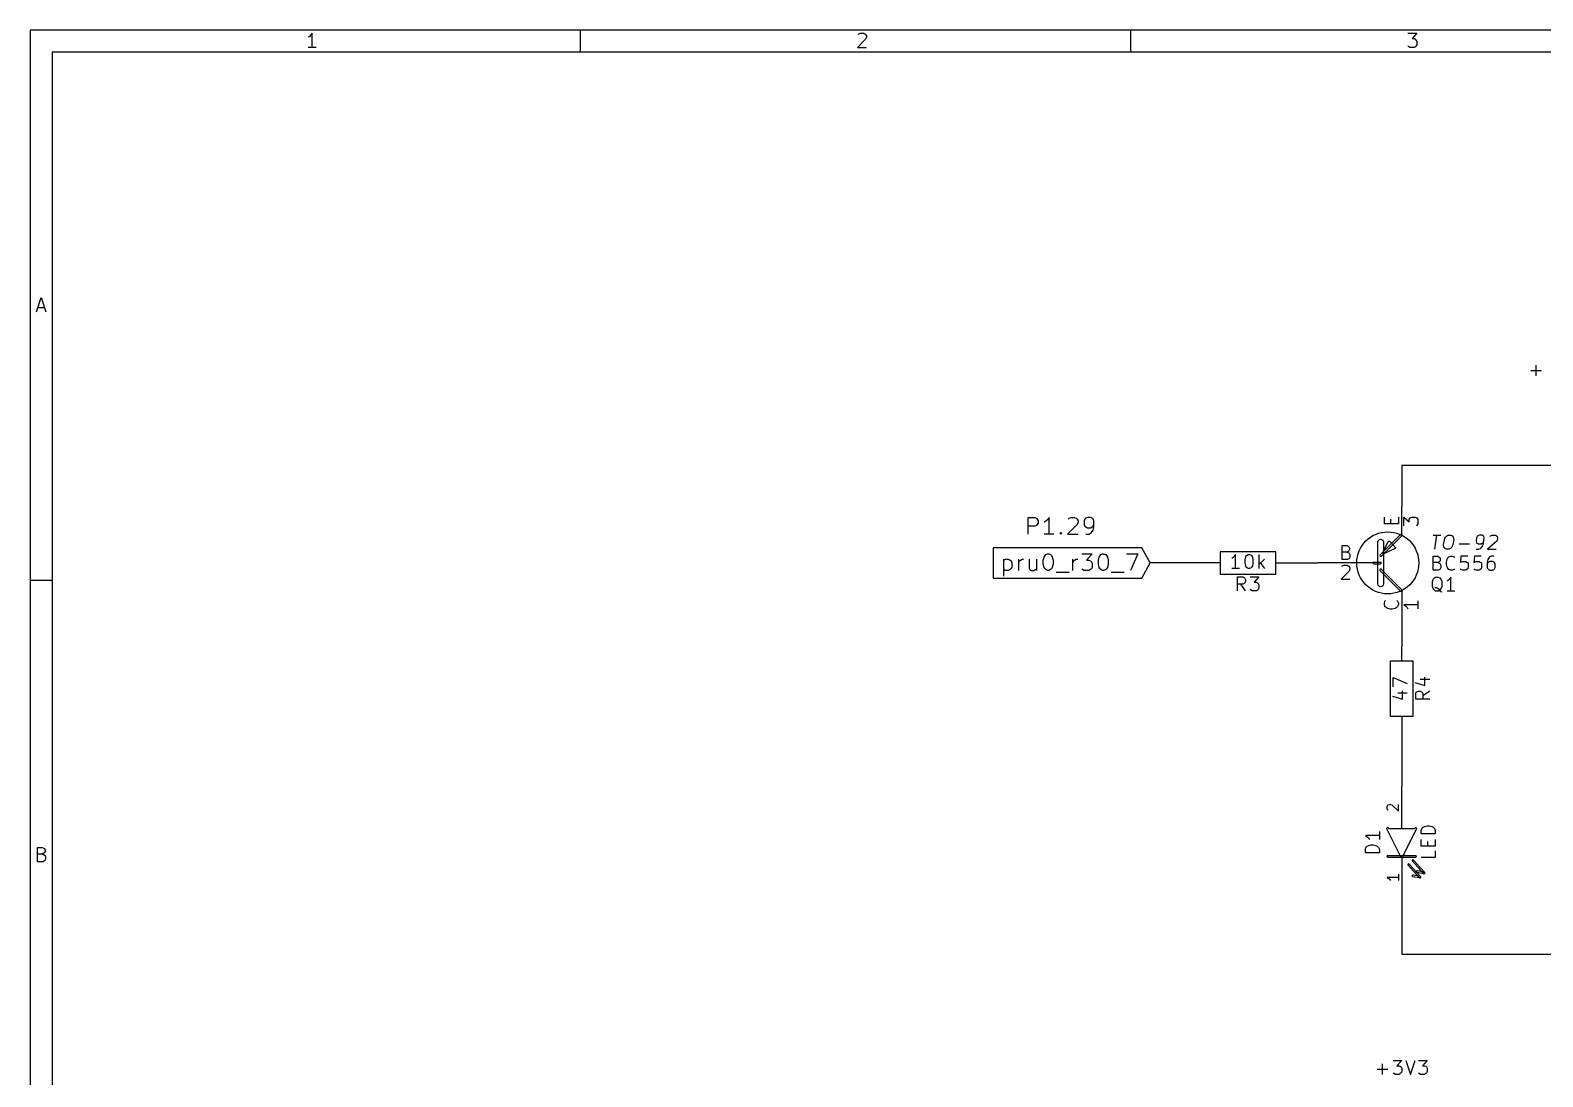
# Model space of a CAD drawing. Extents: x 10 to 287, y -200 to -10.
# Drawn here: x 10 to 147.4, y -105.1 to -10 of the extents above; entities that cross this region are included whole.
import ezdxf

# ---------------------------------------------------------------- set-up
doc = ezdxf.new("R2010")
doc.units = 0
doc.header["$MEASUREMENT"] = 0

msp = doc.modelspace()

# ---------------------------------------------------------------- linework, layer by layer
at = {"layer": 'Blue 3'}
for p, q in [((100.686, -55.8038), (100.686, -54.2798)), ((100.686, -54.2798), (101.27, -54.2798)), ((101.27, -54.2798), (101.422, -54.356)), ((101.422, -54.356), (101.498, -54.4322)), ((101.498, -54.9402), (101.422, -55.0164)), ((101.498, -54.4322), (101.575, -54.5846)), ((101.575, -54.7878), (101.498, -54.9402)), ((101.575, -54.5846), (101.575, -54.7878)), ((102.286, -54.6354), (102.133, -54.7116)), ((102.438, -54.5084), (102.286, -54.6354)), ((102.591, -54.2798), (102.438, -54.5084)), ((102.591, -55.8038), (102.591, -54.2798)), ((105.131, -54.9402), (104.267, -55.8038)), ((104.318, -54.4322), (104.394, -54.356)), ((104.394, -54.356), (104.546, -54.2798)), ((104.546, -54.2798), (104.902, -54.2798)), ((104.902, -54.2798), (105.054, -54.356)), ((105.054, -54.356), (105.131, -54.4322)), ((105.131, -54.4322), (105.207, -54.5846)), ((105.207, -54.7116), (105.131, -54.9402)), ((105.207, -54.5846), (105.207, -54.7116)), ((105.842, -54.4322), (105.766, -54.5846)), ((105.766, -54.5846), (105.766, -54.9402)), ((105.766, -54.9402), (105.842, -55.0926)), ((105.918, -54.356), (105.842, -54.4322)), ((106.07, -54.2798), (105.918, -54.356)), ((106.35, -54.2798), (106.07, -54.2798)), ((106.502, -54.356), (106.35, -54.2798)), ((106.578, -54.4322), (106.502, -54.356)), ((106.655, -54.5846), (106.578, -54.4322)), ((106.578, -55.0926), (106.655, -54.9402)), ((106.655, -55.1434), (106.655, -54.5846)), ((101.27, -55.0926), (100.686, -55.0926)), ((101.422, -55.0164), (101.27, -55.0926)), ((103.022, -55.8038), (102.133, -55.8038)), ((103.581, -55.7276), (103.657, -55.6514)), ((103.657, -55.8038), (103.581, -55.7276)), ((103.657, -55.6514), (103.734, -55.7276)), ((103.657, -55.6514), (103.657, -55.8038)), ((103.734, -55.7276), (103.657, -55.8038)), ((104.267, -55.8038), (105.207, -55.8038)), ((105.842, -55.0926), (105.918, -55.1434)), ((105.918, -55.1434), (106.07, -55.2196)), ((105.918, -55.8038), (106.223, -55.8038)), ((106.07, -55.2196), (106.35, -55.2196)), ((106.223, -55.8038), (106.35, -55.7276)), ((106.35, -55.2196), (106.502, -55.1434)), ((106.35, -55.7276), (106.426, -55.6514)), ((106.426, -55.6514), (106.578, -55.4482)), ((106.502, -55.1434), (106.578, -55.0926)), ((106.578, -55.4482), (106.655, -55.1434))]:
    msp.add_line(p, q, dxfattribs=at)
at = {"layer": 'Cyan 2'}
for p, q in [((146.355, -40.9194), (147.32, -40.9194)), ((146.837, -41.402), (146.837, -40.4368)), ((133.045, -54.864), (133.045, -54.2544)), ((134.315, -54.864), (133.045, -54.864)), ((133.629, -54.864), (133.629, -54.4322)), ((134.315, -54.2544), (134.315, -54.864)), ((119.532, -57.658), (119.405, -57.8358)), ((119.532, -58.928), (119.532, -57.658)), ((120.498, -57.7596), (120.574, -57.7088)), ((120.574, -57.7088), (120.675, -57.658)), ((120.675, -57.658), (120.802, -57.658)), ((120.802, -57.658), (120.929, -57.7088)), ((120.929, -57.7088), (120.98, -57.7596)), ((121.666, -58.928), (121.666, -57.658)), ((129.21, -58.1152), (129.21, -56.8452)), ((129.21, -56.8452), (129.642, -56.8452)), ((129.642, -57.4294), (129.21, -57.4294)), ((129.642, -56.8452), (129.743, -56.896)), ((129.743, -57.3786), (129.642, -57.4294)), ((129.642, -57.4294), (129.819, -57.5056)), ((129.743, -56.896), (129.819, -56.9468)), ((129.819, -57.3278), (129.743, -57.3786)), ((129.819, -56.9468), (129.87, -57.0738)), ((129.87, -57.2008), (129.819, -57.3278)), ((129.819, -57.5056), (129.87, -57.5564)), ((129.87, -57.0738), (129.87, -57.2008)), ((129.87, -57.5564), (129.921, -57.6834)), ((129.921, -57.6834), (129.921, -57.8612)), ((119.278, -57.9628), (119.177, -58.0136)), ((119.888, -58.928), (119.177, -58.928)), ((119.405, -57.8358), (119.278, -57.9628)), ((120.396, -58.1406), (120.447, -57.8866)), ((120.396, -58.4454), (120.396, -58.1406)), ((120.447, -58.674), (120.396, -58.4454)), ((120.447, -57.8866), (120.498, -57.7596)), ((120.498, -58.801), (120.447, -58.674)), ((120.574, -58.8518), (120.498, -58.801)), ((120.675, -58.928), (120.574, -58.8518)), ((120.802, -58.928), (120.675, -58.928)), ((120.929, -58.8518), (120.802, -58.928)), ((120.98, -58.801), (120.929, -58.8518)), ((120.98, -57.7596), (121.056, -57.8866)), ((121.056, -58.674), (120.98, -58.801)), ((121.056, -57.8866), (121.107, -58.1406)), ((121.107, -58.4454), (121.056, -58.674)), ((121.107, -58.1406), (121.107, -58.4454)), ((122.149, -58.0644), (121.666, -58.547)), ((121.793, -58.4454), (122.149, -58.928)), ((129.692, -58.1152), (129.21, -58.1152)), ((129.819, -58.039), (129.692, -58.1152)), ((129.87, -57.9882), (129.819, -58.039)), ((129.921, -57.8612), (129.87, -57.9882)), ((137.465, -59.0804), (137.465, -57.8104)), ((137.465, -57.8104), (137.897, -57.8104)), ((137.897, -58.3946), (137.465, -58.3946)), ((137.947, -59.0804), (137.465, -59.0804)), ((137.897, -57.8104), (137.998, -57.8612)), ((137.998, -58.3438), (137.897, -58.3946)), ((137.897, -58.3946), (138.074, -58.4708)), ((138.074, -59.0042), (137.947, -59.0804)), ((137.998, -57.8612), (138.074, -57.912)), ((138.074, -58.293), (137.998, -58.3438)), ((138.074, -57.912), (138.125, -58.039)), ((138.125, -58.166), (138.074, -58.293)), ((138.074, -58.4708), (138.125, -58.5216)), ((138.125, -58.9534), (138.074, -59.0042)), ((138.125, -58.039), (138.125, -58.166)), ((138.125, -58.5216), (138.176, -58.6486)), ((138.176, -58.8264), (138.125, -58.9534)), ((138.176, -58.6486), (138.176, -58.8264)), ((138.684, -58.3438), (138.735, -58.1152)), ((138.684, -58.5216), (138.684, -58.3438)), ((138.735, -58.7756), (138.684, -58.5216)), ((138.735, -58.1152), (138.786, -57.9882)), ((138.786, -58.8772), (138.735, -58.7756)), ((138.786, -57.9882), (138.913, -57.8612)), ((138.913, -59.0042), (138.786, -58.8772)), ((138.913, -57.8612), (139.09, -57.8104)), ((139.09, -59.0804), (138.913, -59.0042)), ((139.09, -57.8104), (139.217, -57.8104)), ((139.217, -59.0804), (139.09, -59.0804)), ((139.217, -57.8104), (139.395, -57.8612)), ((139.395, -59.0042), (139.217, -59.0804)), ((139.395, -57.8612), (139.446, -57.912)), ((139.446, -58.9534), (139.395, -59.0042)), ((140.005, -57.8104), (139.954, -58.3946)), ((139.954, -58.3946), (140.005, -58.3438)), ((140.005, -59.0042), (139.954, -58.9534)), ((140.614, -57.8104), (140.005, -57.8104)), ((140.005, -58.3438), (140.132, -58.293)), ((140.132, -59.0804), (140.005, -59.0042)), ((140.132, -58.293), (140.437, -58.293)), ((140.437, -59.0804), (140.132, -59.0804)), ((140.437, -58.293), (140.538, -58.3438)), ((140.538, -59.0042), (140.437, -59.0804)), ((140.538, -58.3438), (140.614, -58.3946)), ((140.614, -58.9534), (140.538, -59.0042)), ((140.614, -58.3946), (140.665, -58.5216)), ((140.665, -58.8264), (140.614, -58.9534)), ((140.665, -58.5216), (140.665, -58.8264)), ((141.224, -57.8104), (141.173, -58.3946)), ((141.173, -58.3946), (141.224, -58.3438)), ((141.224, -59.0042), (141.173, -58.9534)), ((141.834, -57.8104), (141.224, -57.8104)), ((141.224, -58.3438), (141.351, -58.293)), ((141.351, -59.0804), (141.224, -59.0042)), ((141.351, -58.293), (141.656, -58.293)), ((141.656, -59.0804), (141.351, -59.0804)), ((141.656, -58.293), (141.757, -58.3438)), ((141.757, -59.0042), (141.656, -59.0804)), ((141.757, -58.3438), (141.834, -58.3946)), ((141.834, -58.9534), (141.757, -59.0042)), ((141.834, -58.3946), (141.884, -58.5216)), ((141.884, -58.8264), (141.834, -58.9534)), ((141.884, -58.5216), (141.884, -58.8264)), ((142.443, -58.1152), (142.392, -58.3438)), ((142.392, -58.3438), (142.392, -58.8264)), ((142.443, -58.3946), (142.392, -58.5216)), ((142.392, -58.8264), (142.443, -58.9534)), ((142.57, -57.912), (142.443, -58.1152)), ((142.494, -58.3438), (142.443, -58.3946)), ((142.443, -58.9534), (142.494, -59.0042)), ((142.621, -58.293), (142.494, -58.3438)), ((142.494, -59.0042), (142.621, -59.0804)), ((142.621, -57.8612), (142.57, -57.912)), ((142.748, -57.8104), (142.621, -57.8612)), ((142.875, -58.293), (142.621, -58.293)), ((142.621, -59.0804), (142.875, -59.0804)), ((142.977, -57.8104), (142.748, -57.8104)), ((142.977, -58.3438), (142.875, -58.293)), ((142.875, -59.0804), (142.977, -59.0042)), ((143.053, -58.3946), (142.977, -58.3438)), ((142.977, -59.0042), (143.053, -58.9534)), ((143.104, -58.5216), (143.053, -58.3946)), ((143.053, -58.9534), (143.104, -58.8264)), ((143.104, -58.8264), (143.104, -58.5216)), ((119.71, -60.96), (119.71, -59.69)), ((119.71, -59.69), (120.193, -59.69)), ((120.193, -60.3504), (119.71, -60.3504)), ((120.421, -60.96), (120.015, -60.3504)), ((120.193, -59.69), (120.32, -59.7408)), ((120.32, -60.2742), (120.193, -60.3504)), ((120.32, -59.7408), (120.371, -59.7916)), ((120.371, -60.2234), (120.32, -60.2742)), ((120.371, -59.7916), (120.421, -59.9186)), ((120.421, -60.0964), (120.371, -60.2234)), ((120.421, -59.9186), (120.421, -60.0964)), ((120.853, -59.69), (121.641, -59.69)), ((121.641, -59.69), (121.209, -60.1726)), ((121.209, -60.1726), (121.412, -60.1726)), ((121.412, -60.1726), (121.514, -60.2234)), ((121.514, -60.2234), (121.59, -60.2742)), ((121.59, -60.2742), (121.641, -60.4012)), ((121.641, -60.4012), (121.641, -60.706)), ((137.414, -60.1218), (137.465, -59.8932)), ((137.414, -60.5536), (137.414, -60.1218)), ((137.465, -59.8932), (137.592, -59.7662)), ((137.592, -59.7662), (137.693, -59.7154)), ((137.693, -59.7154), (137.947, -59.7154)), ((137.947, -59.7154), (138.074, -59.7662)), ((138.074, -59.7662), (138.176, -59.8932)), ((138.176, -59.8932), (138.252, -60.1218)), ((138.252, -60.1218), (138.252, -60.5536)), ((138.836, -60.0202), (138.735, -60.071)), ((138.963, -59.8932), (138.836, -60.0202)), ((139.09, -59.7154), (138.963, -59.8932)), ((139.09, -60.9854), (139.09, -59.7154)), ((120.929, -60.8838), (120.853, -60.833)), ((121.031, -60.96), (120.929, -60.8838)), ((121.412, -60.96), (121.031, -60.96)), ((121.514, -60.8838), (121.412, -60.96)), ((121.59, -60.833), (121.514, -60.8838)), ((121.641, -60.706), (121.59, -60.833)), ((137.465, -60.7822), (137.414, -60.5536)), ((137.592, -60.9092), (137.465, -60.7822)), ((137.693, -60.9854), (137.592, -60.9092)), ((137.77, -60.6806), (137.643, -60.6806)), ((137.947, -60.9854), (137.693, -60.9854)), ((137.897, -60.7314), (137.77, -60.6806)), ((138.074, -60.9092), (137.897, -60.7314)), ((138.074, -60.9092), (137.947, -60.9854)), ((138.176, -60.7822), (138.074, -60.9092)), ((138.176, -61.0362), (138.074, -60.9092)), ((138.252, -60.5536), (138.176, -60.7822)), ((138.303, -61.087), (138.176, -61.0362)), ((139.446, -60.9854), (138.735, -60.9854)), ((133.045, -62.0776), (133.096, -61.8998)), ((133.045, -62.2046), (133.045, -62.0776)), ((133.096, -62.3824), (133.045, -62.2046)), ((133.096, -61.8998), (133.147, -61.849)), ((133.223, -62.5094), (133.096, -62.3824)), ((133.35, -62.5602), (133.223, -62.5094)), ((133.579, -62.611), (133.35, -62.5602)), ((133.756, -62.611), (133.579, -62.611)), ((134.01, -62.5602), (133.756, -62.611)), ((134.112, -62.5094), (134.01, -62.5602)), ((134.239, -62.3824), (134.112, -62.5094)), ((134.188, -61.849), (134.239, -61.8998)), ((134.239, -61.8998), (134.315, -62.0776)), ((134.315, -62.2046), (134.239, -62.3824)), ((134.315, -62.0776), (134.315, -62.2046)), ((133.858, -69.6722), (133.858, -68.834)), ((133.858, -68.834), (135.128, -69.3674)), ((134.696, -70.8152), (134.696, -70.0532)), ((135.814, -69.2912), (136.728, -69.5706)), ((135.992, -70.1294), (136.119, -70.0786)), ((136.119, -70.0786), (136.296, -70.0786)), ((136.296, -68.9864), (137.16, -68.9864)), ((136.296, -70.0786), (136.423, -70.1294)), ((137.16, -70.0786), (136.55, -70.485)), ((136.728, -69.5706), (136.728, -68.8086)), ((133.782, -70.5358), (134.696, -70.8152)), ((134.264, -70.231), (135.128, -70.231)), ((135.89, -70.3072), (135.941, -70.1802)), ((135.89, -70.7898), (135.89, -70.3072)), ((137.16, -70.7898), (135.89, -70.7898)), ((135.941, -70.1802), (135.992, -70.1294)), ((136.423, -70.1294), (136.474, -70.1802)), ((136.474, -70.1802), (136.55, -70.3072)), ((136.55, -70.3072), (136.55, -70.7898)), ((136.449, -82.55), (136.576, -82.423)), ((136.576, -82.423), (136.703, -82.3722)), ((136.703, -82.3722), (136.931, -82.3214)), ((136.931, -82.3214), (137.109, -82.3214)), ((137.109, -82.3214), (137.363, -82.3722)), ((137.363, -82.3722), (137.465, -82.423)), ((137.465, -82.423), (137.592, -82.55)), ((132.588, -83.185), (131.318, -83.185)), ((131.318, -83.185), (131.496, -83.312)), ((131.496, -83.312), (131.623, -83.439)), ((131.623, -83.439), (131.674, -83.5406)), ((132.588, -82.8294), (132.588, -83.5406)), ((136.398, -82.7278), (136.449, -82.55)), ((136.398, -83.0326), (136.398, -82.7278)), ((137.668, -83.0326), (136.398, -83.0326)), ((136.398, -84.1756), (136.398, -83.566)), ((136.982, -84.1756), (136.982, -83.7438)), ((137.592, -82.55), (137.668, -82.7278)), ((137.668, -82.7278), (137.668, -83.0326)), ((137.668, -83.566), (137.668, -84.1756)), ((131.318, -84.455), (131.369, -84.2772)), ((131.318, -84.7598), (131.318, -84.455)), ((132.588, -84.7598), (131.318, -84.7598)), ((131.369, -84.2772), (131.496, -84.1502)), ((131.496, -84.1502), (131.623, -84.0994)), ((131.623, -84.0994), (131.851, -84.0486)), ((131.851, -84.0486), (132.029, -84.0486)), ((132.029, -84.0486), (132.283, -84.0994)), ((132.283, -84.0994), (132.385, -84.1502)), ((132.385, -84.1502), (132.512, -84.2772)), ((132.512, -84.2772), (132.588, -84.455)), ((132.588, -84.455), (132.588, -84.7598)), ((137.668, -84.1756), (136.398, -84.1756)), ((137.668, -85.1916), (136.398, -85.1916)), ((137.668, -84.582), (137.668, -85.1916)), ((132.385, -104.419), (133.35, -104.419)), ((132.867, -104.902), (132.867, -103.937)), ((133.833, -103.632), (134.62, -103.632)), ((134.62, -103.632), (134.188, -104.115)), ((134.188, -104.115), (134.391, -104.115)), ((134.391, -104.115), (134.493, -104.165)), ((134.493, -104.165), (134.569, -104.216)), ((134.569, -104.216), (134.62, -104.343)), ((134.62, -104.343), (134.62, -104.648)), ((135.001, -103.632), (135.407, -104.902)), ((135.407, -104.902), (135.839, -103.632)), ((136.144, -103.632), (136.931, -103.632)), ((136.931, -103.632), (136.5, -104.115)), ((136.5, -104.115), (136.703, -104.115)), ((136.703, -104.115), (136.804, -104.165)), ((136.804, -104.165), (136.881, -104.216)), ((136.881, -104.216), (136.931, -104.343)), ((136.931, -104.343), (136.931, -104.648)), ((133.909, -104.826), (133.833, -104.775)), ((134.01, -104.902), (133.909, -104.826)), ((134.391, -104.902), (134.01, -104.902)), ((134.493, -104.826), (134.391, -104.902)), ((134.569, -104.775), (134.493, -104.826)), ((134.62, -104.648), (134.569, -104.775)), ((136.22, -104.826), (136.144, -104.775)), ((136.322, -104.902), (136.22, -104.826)), ((136.703, -104.902), (136.322, -104.902)), ((136.804, -104.826), (136.703, -104.902)), ((136.881, -104.775), (136.804, -104.826)), ((136.931, -104.648), (136.881, -104.775))]:
    msp.add_line(p, q, dxfattribs=at)
at = {"layer": 'Green 2'}
for p, q in [((134.62, -49.53), (162.56, -49.53)), ((134.62, -49.53), (134.62, -53.34)), ((116.84, -58.42), (111.76, -58.42)), ((124.46, -58.42), (127, -58.42)), ((134.62, -63.5), (134.62, -66.04)), ((134.62, -73.66), (134.62, -78.74)), ((134.62, -88.9), (134.62, -93.98)), ((134.62, -93.98), (162.56, -93.98))]:
    msp.add_line(p, q, dxfattribs=at)
at = {"layer": 'Magenta 2'}
for p, q in [((137.465, -55.9054), (138.176, -55.9054)), ((137.643, -57.1754), (137.82, -55.9054)), ((138.43, -56.7436), (138.506, -56.3118)), ((138.506, -56.3118), (138.582, -56.0832)), ((138.582, -56.0832), (138.709, -55.9562)), ((138.709, -55.9562), (138.836, -55.9054)), ((138.836, -55.9054), (139.09, -55.9054)), ((139.09, -55.9054), (139.192, -55.9562)), ((139.192, -55.9562), (139.294, -56.0832)), ((139.344, -56.3118), (139.268, -56.7436)), ((139.294, -56.0832), (139.344, -56.3118)), ((141.402, -56.134), (141.376, -56.4388)), ((141.478, -56.007), (141.402, -56.134)), ((141.529, -55.9562), (141.478, -56.007)), ((141.681, -55.9054), (141.529, -55.9562)), ((141.935, -55.9054), (141.681, -55.9054)), ((142.011, -55.9562), (141.935, -55.9054)), ((142.088, -56.007), (142.011, -55.9562)), ((142.062, -56.6166), (142.113, -56.134)), ((142.113, -56.134), (142.088, -56.007)), ((142.646, -56.007), (142.697, -55.9562)), ((142.697, -55.9562), (142.85, -55.9054)), ((142.85, -55.9054), (143.154, -55.9054)), ((143.154, -55.9054), (143.231, -55.9562)), ((143.231, -55.9562), (143.307, -56.007)), ((143.332, -56.261), (143.256, -56.4388)), ((143.307, -56.007), (143.332, -56.134)), ((143.332, -56.134), (143.332, -56.261)), ((138.455, -56.9722), (138.43, -56.7436)), ((138.582, -57.0992), (138.455, -56.9722)), ((138.659, -57.1754), (138.582, -57.0992)), ((138.913, -57.1754), (138.659, -57.1754)), ((139.065, -57.0992), (138.913, -57.1754)), ((139.167, -56.9722), (139.065, -57.0992)), ((139.268, -56.7436), (139.167, -56.9722)), ((139.827, -56.6928), (140.792, -56.6928)), ((141.376, -56.4388), (141.402, -56.5658)), ((141.376, -57.1754), (141.63, -57.1754)), ((141.402, -56.5658), (141.453, -56.6166)), ((141.453, -56.6166), (141.58, -56.6928)), ((141.58, -56.6928), (141.834, -56.6928)), ((141.63, -57.1754), (141.783, -57.0992)), ((141.783, -57.0992), (141.834, -57.0484)), ((141.834, -56.6928), (141.935, -56.6166)), ((141.834, -57.0484), (141.986, -56.8706)), ((141.935, -56.6166), (142.011, -56.5658)), ((141.986, -56.8706), (142.062, -56.6166)), ((142.011, -56.5658), (142.088, -56.4388)), ((143.256, -56.4388), (142.418, -57.1754)), ((142.418, -57.1754), (143.205, -57.1754))]:
    msp.add_line(p, q, dxfattribs=at)
at = {"layer": 'Red 2'}
for p, q in [((10.0076, -10.0076), (10.0076, -200)), ((286.995, -10.0076), (10.0076, -10.0076)), ((35.3822, -10.5918), (35.2552, -10.6426)), ((35.4838, -10.4648), (35.3822, -10.5918)), ((35.6108, -10.287), (35.4838, -10.4648)), ((35.6108, -11.5824), (35.6108, -10.287)), ((59.9948, -11.9888), (59.9948, -10.0076)), ((85.9028, -10.8204), (85.1662, -11.5824)), ((85.2424, -10.3886), (85.2932, -10.3378)), ((85.2932, -10.3378), (85.4202, -10.287)), ((85.4202, -10.287), (85.725, -10.287)), ((85.725, -10.287), (85.852, -10.3378)), ((85.852, -10.3378), (85.9028, -10.3886)), ((85.9028, -10.3886), (85.979, -10.5156)), ((85.979, -10.6426), (85.9028, -10.8204)), ((85.979, -10.5156), (85.979, -10.6426)), ((110.007, -11.9888), (110.007, -10.0076)), ((135.179, -10.287), (135.992, -10.287)), ((135.992, -10.287), (135.56, -10.7696)), ((135.56, -10.7696), (135.738, -10.7696)), ((135.738, -10.7696), (135.865, -10.8204)), ((135.865, -10.8204), (135.915, -10.8966)), ((135.915, -10.8966), (135.992, -11.0236)), ((11.9888, -11.9888), (11.9888, -198.018)), ((285.013, -11.9888), (11.9888, -11.9888)), ((35.9918, -11.5824), (35.2552, -11.5824)), ((85.1662, -11.5824), (85.979, -11.5824)), ((135.255, -11.5062), (135.179, -11.4554)), ((135.382, -11.5824), (135.255, -11.5062)), ((135.738, -11.5824), (135.382, -11.5824)), ((135.865, -11.5062), (135.738, -11.5824)), ((135.915, -11.4554), (135.865, -11.5062)), ((135.992, -11.3284), (135.915, -11.4554)), ((135.992, -11.0236), (135.992, -11.3284)), ((10.5664, -35.5854), (10.9982, -34.29)), ((10.9982, -34.29), (11.43, -35.5854)), ((10.6934, -35.2044), (11.303, -35.2044)), ((134.62, -55.88), (134.62, -53.34)), ((134.823, -55.0418), (134.823, -54.2544)), ((134.823, -54.2544), (135.306, -54.6862)), ((135.306, -54.483), (135.357, -54.3814)), ((135.306, -54.6862), (135.306, -54.483)), ((135.357, -54.3814), (135.407, -54.3052)), ((135.407, -54.3052), (135.534, -54.2544)), ((135.534, -54.2544), (135.839, -54.2544)), ((135.839, -54.2544), (135.966, -54.3052)), ((135.966, -54.3052), (136.017, -54.3814)), ((136.017, -54.9656), (135.966, -55.0418)), ((136.017, -54.3814), (136.093, -54.483)), ((136.093, -54.864), (136.017, -54.9656)), ((136.093, -54.483), (136.093, -54.864)), ((132.486, -56.4134), (132.537, -56.3372)), ((132.537, -56.3372), (132.613, -56.2864)), ((132.613, -56.2864), (132.715, -56.261)), ((134.544, -55.8038), (132.639, -57.7088)), ((132.715, -56.261), (132.817, -56.2864)), ((134.671, -55.9308), (132.766, -57.8358)), ((132.817, -56.2864), (132.893, -56.3372)), ((132.893, -56.3372), (132.944, -56.4134)), ((110.998, -57.0484), (97.5106, -57.0484)), ((97.5106, -57.0484), (97.5106, -58.42)), ((102.21, -57.7342), (102.286, -57.658)), ((102.286, -57.658), (102.438, -57.5818)), ((102.438, -57.5818), (102.565, -57.5818)), ((102.565, -57.5818), (102.718, -57.658)), ((102.718, -57.658), (102.794, -57.7342)), ((105.562, -57.5818), (106.502, -57.5818)), ((106.502, -57.5818), (105.994, -58.166)), ((107.213, -57.7342), (107.29, -57.658)), ((107.29, -57.658), (107.442, -57.5818)), ((107.442, -57.5818), (107.569, -57.5818)), ((107.569, -57.5818), (107.721, -57.658)), ((107.721, -57.658), (107.798, -57.7342)), ((109.626, -57.5818), (110.642, -57.5818)), ((110.642, -57.5818), (109.982, -59.1058)), ((111.76, -58.42), (110.998, -57.0484)), ((118.11, -57.404), (118.11, -59.436)), ((123.19, -57.404), (118.11, -57.404)), ((123.19, -59.436), (123.19, -57.404)), ((132.461, -56.515), (132.486, -56.4134)), ((132.461, -60.325), (132.461, -56.515)), ((132.893, -57.5056), (133.401, -56.4642)), ((132.893, -57.5564), (132.893, -57.5056)), ((132.944, -57.6072), (132.893, -57.5564)), ((132.944, -56.4134), (132.969, -56.515)), ((132.994, -57.6072), (132.944, -57.6072)), ((132.969, -56.515), (132.969, -60.325)), ((134.036, -57.0992), (132.994, -57.6072)), ((133.401, -56.4642), (133.426, -56.4642)), ((133.426, -56.4642), (133.452, -56.4388)), ((133.452, -56.4388), (133.502, -56.4388)), ((133.502, -56.4388), (134.036, -56.9722)), ((134.036, -56.9722), (134.061, -56.9722)), ((134.061, -57.0484), (134.036, -57.0738)), ((134.036, -57.0738), (134.036, -57.0992)), ((134.061, -56.9722), (134.061, -57.0484)), ((97.5106, -58.42), (97.5106, -59.7916)), ((98.4504, -58.0898), (98.4504, -59.6138)), ((98.4504, -58.166), (98.6028, -58.0898)), ((98.6028, -59.1058), (98.4504, -59.0296)), ((98.6028, -58.0898), (98.8822, -58.0898)), ((98.8822, -58.0898), (99.0346, -58.166)), ((99.0346, -59.0296), (98.8822, -59.1058)), ((99.0346, -58.166), (99.1108, -58.2422)), ((99.1108, -58.9534), (99.0346, -59.0296)), ((99.1108, -58.2422), (99.187, -58.3946)), ((99.187, -58.8264), (99.1108, -58.9534)), ((99.187, -58.3946), (99.187, -58.8264)), ((99.822, -59.1058), (99.822, -58.0898)), ((99.822, -58.3946), (99.8982, -58.2422)), ((99.8982, -58.2422), (99.9744, -58.166)), ((99.9744, -58.166), (100.127, -58.0898)), ((100.127, -58.0898), (100.254, -58.0898)), ((100.762, -58.0898), (100.762, -58.9026)), ((100.762, -58.9026), (100.838, -59.0296)), ((100.838, -59.0296), (100.99, -59.1058)), ((101.194, -59.1058), (101.346, -59.0296)), ((101.346, -59.0296), (101.422, -58.9534)), ((101.422, -58.0898), (101.422, -59.1058)), ((102.057, -58.166), (102.133, -57.8866)), ((102.057, -58.5216), (102.057, -58.166)), ((102.133, -58.8264), (102.057, -58.5216)), ((102.133, -57.8866), (102.21, -57.7342)), ((102.21, -58.9534), (102.133, -58.8264)), ((102.286, -59.0296), (102.21, -58.9534)), ((102.438, -59.1058), (102.286, -59.0296)), ((102.718, -59.0296), (102.565, -59.1058)), ((102.794, -58.9534), (102.718, -59.0296)), ((102.794, -57.7342), (102.87, -57.8866)), ((102.87, -58.8264), (102.794, -58.9534)), ((102.87, -57.8866), (102.946, -58.166)), ((102.946, -58.5216), (102.87, -58.8264)), ((102.946, -58.166), (102.946, -58.5216)), ((104.75, -59.1058), (104.75, -58.0898)), ((104.75, -58.3946), (104.826, -58.2422)), ((104.826, -58.2422), (104.902, -58.166)), ((104.902, -58.166), (105.054, -58.0898)), ((105.054, -58.0898), (105.181, -58.0898)), ((105.613, -59.0296), (105.562, -58.9534)), ((105.766, -59.1058), (105.613, -59.0296)), ((105.994, -58.166), (106.197, -58.166)), ((106.197, -58.166), (106.35, -58.2422)), ((106.35, -59.0296), (106.197, -59.1058)), ((106.35, -58.2422), (106.426, -58.3184)), ((106.426, -58.9534), (106.35, -59.0296)), ((106.426, -58.3184), (106.502, -58.4454)), ((106.502, -58.8264), (106.426, -58.9534)), ((106.502, -58.4454), (106.502, -58.8264)), ((107.061, -58.166), (107.137, -57.8866)), ((107.061, -58.5216), (107.061, -58.166)), ((107.137, -58.8264), (107.061, -58.5216)), ((107.137, -57.8866), (107.213, -57.7342)), ((107.213, -58.9534), (107.137, -58.8264)), ((107.29, -59.0296), (107.213, -58.9534)), ((107.442, -59.1058), (107.29, -59.0296)), ((107.721, -59.0296), (107.569, -59.1058)), ((107.798, -58.9534), (107.721, -59.0296)), ((107.798, -57.7342), (107.874, -57.8866)), ((107.874, -58.8264), (107.798, -58.9534)), ((107.874, -57.8866), (107.95, -58.166)), ((107.95, -58.5216), (107.874, -58.8264)), ((107.95, -58.166), (107.95, -58.5216)), ((110.998, -59.7916), (111.76, -58.42)), ((118.11, -58.42), (116.84, -58.42)), ((123.19, -58.42), (124.46, -58.42)), ((132.08, -58.42), (127, -58.42)), ((129.184, -58.7248), (129.235, -58.674)), ((129.235, -58.674), (129.362, -58.6232)), ((129.362, -58.6232), (129.667, -58.6232)), ((129.667, -58.6232), (129.769, -58.674)), ((129.769, -58.674), (129.845, -58.7248)), ((129.845, -58.7248), (129.896, -58.8518)), ((129.896, -58.9788), (129.845, -59.1566)), ((129.896, -58.8518), (129.896, -58.9788)), ((132.08, -58.3438), (132.69, -58.3438)), ((132.08, -58.4962), (132.69, -58.4962)), ((134.671, -60.8838), (132.766, -58.9788)), ((10.0076, -59.9948), (11.9888, -59.9948)), ((97.5106, -59.7916), (110.998, -59.7916)), ((98.8822, -59.1058), (98.6028, -59.1058)), ((100.99, -59.1058), (101.194, -59.1058)), ((102.565, -59.1058), (102.438, -59.1058)), ((103.226, -59.2582), (104.394, -59.2582)), ((106.197, -59.1058), (105.766, -59.1058)), ((107.569, -59.1058), (107.442, -59.1058)), ((108.229, -59.2582), (109.398, -59.2582)), ((118.11, -59.436), (123.19, -59.436)), ((129.845, -59.1566), (129.108, -59.8932)), ((129.108, -59.8932), (129.896, -59.8932)), ((132.486, -60.4266), (132.461, -60.325)), ((132.537, -60.5028), (132.486, -60.4266)), ((134.544, -61.0108), (132.639, -59.1058)), ((132.944, -60.4266), (132.893, -60.5028)), ((132.969, -60.325), (132.944, -60.4266)), ((132.613, -60.5536), (132.537, -60.5028)), ((132.715, -60.579), (132.613, -60.5536)), ((132.817, -60.5536), (132.715, -60.579)), ((132.893, -60.5028), (132.817, -60.5536)), ((134.62, -60.96), (134.62, -63.5)), ((136.093, -62.23), (134.823, -62.23)), ((134.823, -62.23), (135.001, -62.357)), ((135.001, -62.357), (135.128, -62.484)), ((135.128, -62.484), (135.179, -62.5856)), ((136.093, -61.8744), (136.093, -62.5856)), ((133.604, -72.39), (133.604, -67.31)), ((133.604, -67.31), (135.636, -67.31)), ((134.62, -67.31), (134.62, -66.04)), ((135.636, -67.31), (135.636, -72.39)), ((135.636, -72.39), (133.604, -72.39)), ((134.62, -72.39), (134.62, -73.66)), ((134.62, -82.55), (134.62, -78.74)), ((133.299, -80.5434), (133.35, -80.4418)), ((133.299, -80.7974), (133.299, -80.5434)), ((133.35, -80.8736), (133.299, -80.7974)), ((133.35, -80.4418), (133.401, -80.391)), ((133.401, -80.9244), (133.35, -80.8736)), ((133.401, -80.391), (133.502, -80.3656)), ((133.502, -80.3656), (133.604, -80.3656)), ((133.604, -80.3656), (133.731, -80.391)), ((133.731, -80.391), (134.315, -80.9752)), ((134.315, -80.9752), (134.315, -80.3656)), ((133.274, -82.5246), (133.325, -82.4738)), ((133.274, -82.5754), (133.274, -82.5246)), ((134.544, -85.1408), (133.274, -82.5754)), ((133.325, -82.4738), (133.375, -82.4738)), ((133.375, -82.4738), (133.426, -82.5246)), ((133.426, -82.5246), (133.426, -82.55)), ((133.426, -82.55), (135.788, -82.55)), ((135.966, -82.5754), (134.696, -85.1154)), ((135.788, -82.55), (135.814, -82.4992)), ((135.814, -82.4992), (135.839, -82.4992)), ((135.839, -82.4992), (135.865, -82.4738)), ((135.865, -82.4738), (135.915, -82.4738)), ((135.915, -82.4738), (135.966, -82.5246)), ((135.966, -82.5246), (135.966, -82.5754)), ((10.668, -85.5726), (10.668, -84.2772)), ((10.668, -84.2772), (11.0998, -84.2772)), ((11.0998, -84.8868), (10.668, -84.8868)), ((11.0998, -84.2772), (11.2268, -84.328)), ((11.2268, -84.8106), (11.0998, -84.8868)), ((11.0998, -84.8868), (11.2776, -84.9376)), ((11.2268, -84.328), (11.2776, -84.3788)), ((11.2776, -84.7598), (11.2268, -84.8106)), ((11.2776, -84.3788), (11.3538, -84.5058)), ((11.3538, -84.6328), (11.2776, -84.7598)), ((11.2776, -84.9376), (11.3538, -85.0138)), ((11.3538, -84.5058), (11.3538, -84.6328)), ((11.3538, -85.0138), (11.4046, -85.1408)), ((11.4046, -85.1408), (11.4046, -85.3186)), ((133.35, -85.0138), (135.89, -85.0138)), ((133.35, -85.1662), (135.89, -85.1662)), ((134.569, -85.1408), (134.544, -85.1408)), ((134.595, -85.1662), (134.569, -85.1408)), ((134.645, -85.1662), (134.595, -85.1662)), ((134.62, -85.09), (134.62, -88.9)), ((134.696, -85.1154), (134.645, -85.1662)), ((11.176, -85.5726), (10.668, -85.5726)), ((11.2776, -85.4964), (11.176, -85.5726)), ((11.3538, -85.4456), (11.2776, -85.4964)), ((11.4046, -85.3186), (11.3538, -85.4456)), ((135.204, -85.9028), (136.22, -87.0204)), ((135.306, -85.8012), (136.322, -86.9188)), ((135.585, -85.5218), (136.601, -86.6394)), ((135.687, -85.4202), (136.703, -86.5378)), ((136.601, -86.6648), (136.017, -86.5632)), ((136.627, -86.5124), (136.042, -86.4108)), ((134.315, -86.995), (133.299, -86.995)), ((133.299, -86.995), (133.452, -87.0966)), ((133.452, -87.0966), (133.553, -87.1982)), ((133.553, -87.1982), (133.604, -87.2744)), ((134.315, -86.7156), (134.315, -87.2744)), ((136.22, -87.0458), (135.636, -86.9442)), ((136.246, -86.8934), (135.661, -86.7918))]:
    msp.add_line(p, q, dxfattribs=at)
msp.add_circle((133.35, -58.42), 2.8194, dxfattribs=at)
for centre, start, end in [((134.595, -55.88), 315, 495), ((132.715, -57.7596), 495, 675), ((132.08, -58.42), 90, 270), ((132.715, -59.055), 405, 585), ((132.69, -58.42), 270, 450), ((134.595, -60.9346), 225, 405), ((133.35, -85.09), 90, 270), ((135.89, -85.09), 270, 450), ((135.255, -85.852), 41.6335, 221.634), ((135.636, -85.471), 41.6335, 221.634), ((136.017, -86.487), 438.69, 618.69), ((136.652, -86.5886), 221.634, 401.634), ((136.627, -86.5886), 258.69, 438.69), ((135.636, -86.868), 438.69, 618.69), ((136.271, -86.9696), 221.634, 401.634), ((136.246, -86.9696), 258.69, 438.69)]:
    msp.add_arc(centre, 0.0762, start, end, dxfattribs=at)

doc.saveas('drawing.dxf')
